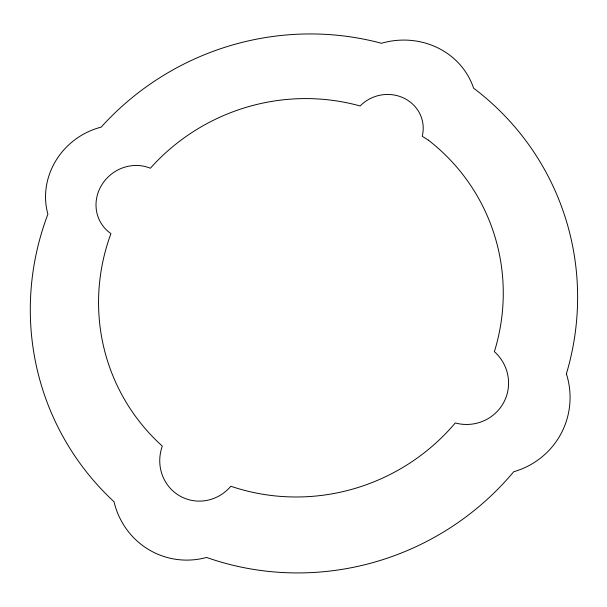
<?xml version="1.0" encoding="UTF-8"?>
<svg xmlns="http://www.w3.org/2000/svg" width="607" height="607" viewBox="0 0 607 607"><rect width="100%" height="100%" fill="white"/><g stroke="black" fill="none" stroke-linecap="round" stroke-linejoin="round"><path stroke-width="0.91" d="M428.375 140.141L422.222 136.272A36.595 34.531 -12.7 0 0 404.042 98.197A36.595 34.531 -12.7 0 0 360.141 105.982A203.618 197.912 -28.2 0 0 150.346 168.245A38.704 36.314 -37.2 0 0 101.597 185.181A38.704 36.314 -37.2 0 0 110.944 233.604A203.618 197.912 -28.2 0 0 162.319 446.122A41.708 40.35 -64.9 0 0 179.482 495.76A41.708 40.35 -64.9 0 0 230.827 486.237A203.618 197.912 -28.2 0 0 455.265 422.973A42.687 41.822 19.4 0 0 503.522 402.82A42.687 41.822 19.4 0 0 494.379 351.658A203.618 197.912 -28.2 0 0 428.375 140.141M566.399 373.829A275.328 267.793 -28.2 0 0 473.581 88.152A75.154 70.632 -11.5 0 0 381.462 43.279A275.328 267.793 -28.2 0 0 101.157 127.151A70.313 65.677 -37.7 0 0 47.9 214.195A275.328 267.793 -28.2 0 0 113.995 501.701A79.327 76.49 -67.6 0 0 206.608 557.454A275.328 267.793 -28.2 0 0 513.666 471.76A80.397 78.485 24.3 0 0 566.399 373.829"/></g></svg>
